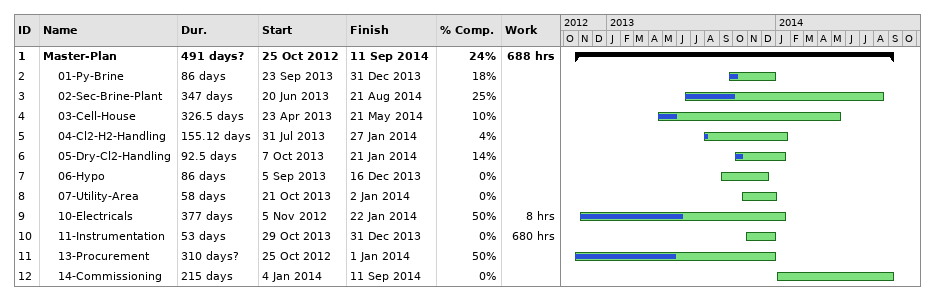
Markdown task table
| ID | Level | Task | Duration | Start | Finish | % complete | Work (h) |
|---|---|---|---|---|---|---|---|
| 1 | 1 | **Master-Plan** | 491d? | 2012-10-25 | 2014-09-11 | 24 | 688 |
| 2 | 2 | 01-Py-Brine | 86d | 2013-09-23 | 2013-12-31 | 18 |  |
| 3 | 2 | 02-Sec-Brine-Plant | 347d | 2013-06-20 | 2014-08-21 | 25 |  |
| 4 | 2 | 03-Cell-House | 326.5d | 2013-04-23 | 2014-05-21 | 10 |  |
| 5 | 2 | 04-Cl2-H2-Handling | 155.12d | 2013-07-31 | 2014-01-27 | 4 |  |
| 6 | 2 | 05-Dry-Cl2-Handling | 92.5d | 2013-10-07 | 2014-01-21 | 14 |  |
| 7 | 2 | 06-Hypo | 86d | 2013-09-05 | 2013-12-16 | 0 |  |
| 8 | 2 | 07-Utility-Area | 58d | 2013-10-21 | 2014-01-02 | 0 |  |
| 9 | 2 | 10-Electricals | 377d | 2012-11-05 | 2014-01-22 | 50 | 8 |
| 10 | 2 | 11-Instrumentation | 53d | 2013-10-29 | 2013-12-31 | 0 | 680 |
| 11 | 2 | 13-Procurement | 310d? | 2012-10-25 | 2014-01-01 | 50 |  |
| 12 | 2 | 14-Commissioning | 215d | 2014-01-04 | 2014-09-11 | 0 |  |
